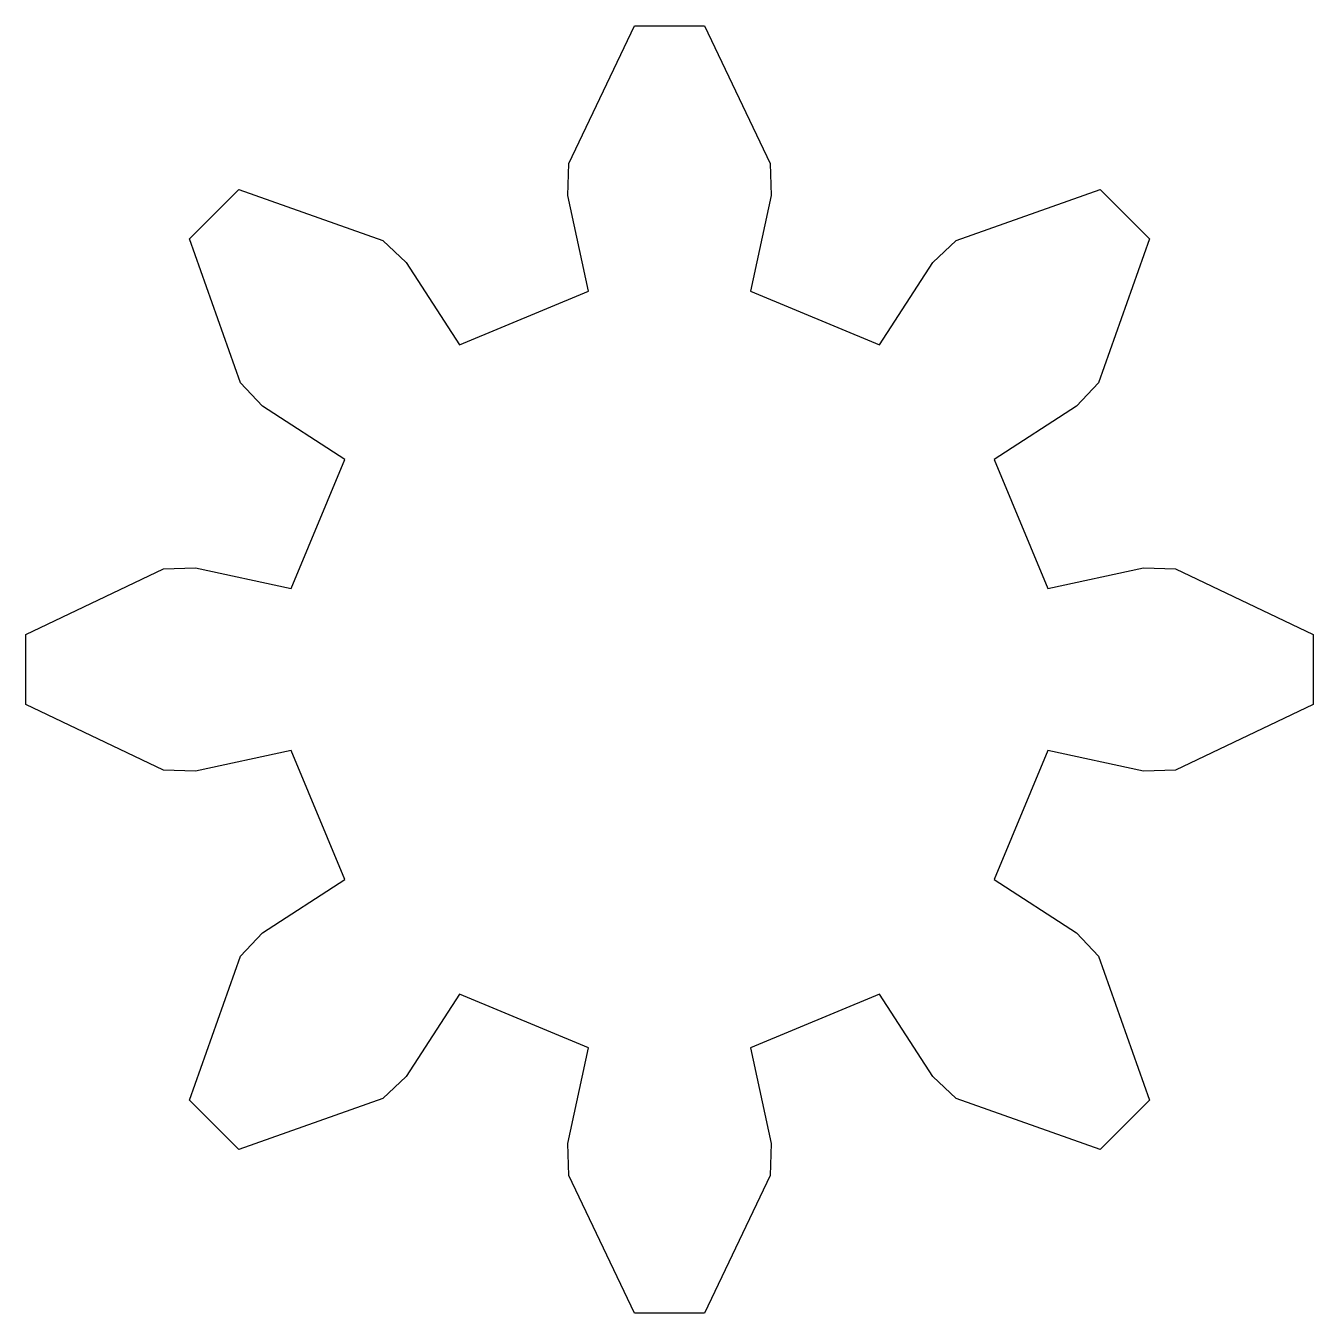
# Model space of a CAD drawing. Extents: x -2.38 to 2.38, y -2.38 to 2.38.
import ezdxf

# ---------------------------------------------------------------- set-up
doc = ezdxf.new("R2010")
doc.units = 0
doc.layers.add('Layer_1', color=7, linetype='CONTINUOUS')

msp = doc.modelspace()

# ---------------------------------------------------------------- linework, layer by layer
at = {"layer": 'Layer_1', "color": 7}
for p, q in [((-0.372595, 1.873165), (-0.129153, 2.383829)), ((-0.129153, 2.383829), (0.129153, 2.383829)), ((0.129153, 2.383829), (0.372595, 1.873165)), ((-0.376321, 1.754784), (-0.372595, 1.873165)), ((0.372595, 1.873165), (0.376321, 1.754784)), ((-1.776944, 1.594298), (-1.594296, 1.776947)), ((-1.594296, 1.776947), (-1.06106, 1.587993)), ((1.06106, 1.587993), (1.594296, 1.776947)), ((1.594296, 1.776947), (1.776944, 1.594298)), ((-0.300352, 1.400553), (-0.376321, 1.754784)), ((0.376321, 1.754784), (0.300352, 1.400553)), ((-1.587991, 1.061062), (-1.776944, 1.594298)), ((-1.06106, 1.587993), (-0.974719, 1.506919)), ((0.974719, 1.506919), (1.06106, 1.587993)), ((1.776944, 1.594298), (1.587991, 1.061062)), ((-0.974719, 1.506919), (-0.777957, 1.202723)), ((0.777957, 1.202723), (0.974719, 1.506919)), ((-0.777957, 1.202723), (-0.300352, 1.400553)), ((0.300352, 1.400553), (0.777957, 1.202723)), ((-1.506917, 0.974722), (-1.587991, 1.061062)), ((1.587991, 1.061062), (1.506917, 0.974722)), ((-1.202721, 0.777959), (-1.506917, 0.974722)), ((1.506917, 0.974722), (1.202721, 0.777959)), ((-1.40055, 0.300354), (-1.202721, 0.777959)), ((1.202721, 0.777959), (1.40055, 0.300354)), ((-2.383827, 0.129156), (-1.873163, 0.372598)), ((-1.873163, 0.372598), (-1.754782, 0.376323)), ((-1.754782, 0.376323), (-1.40055, 0.300354)), ((1.40055, 0.300354), (1.754782, 0.376323)), ((1.754782, 0.376323), (1.873163, 0.372598)), ((1.873163, 0.372598), (2.383827, 0.129156)), ((-2.383827, -0.129151), (-2.383827, 0.129156)), ((2.383827, 0.129156), (2.383827, -0.129151)), ((-1.873163, -0.372593), (-2.383827, -0.129151)), ((2.383827, -0.129151), (1.873163, -0.372593)), ((-1.40055, -0.30035), (-1.754782, -0.376318)), ((-1.202721, -0.777955), (-1.40055, -0.30035)), ((1.40055, -0.30035), (1.202721, -0.777955)), ((1.754782, -0.376318), (1.40055, -0.30035)), ((-1.754782, -0.376318), (-1.873163, -0.372593)), ((1.873163, -0.372593), (1.754782, -0.376318)), ((-1.506917, -0.974717), (-1.202721, -0.777955)), ((1.202721, -0.777955), (1.506917, -0.974717)), ((-1.587991, -1.061057), (-1.506917, -0.974717)), ((1.506917, -0.974717), (1.587991, -1.061057)), ((-1.776944, -1.594294), (-1.587991, -1.061057)), ((1.587991, -1.061057), (1.776944, -1.594294)), ((-0.777957, -1.202719), (-0.974719, -1.506915)), ((-0.300352, -1.400548), (-0.777957, -1.202719)), ((0.777957, -1.202719), (0.300352, -1.400548)), ((0.974719, -1.506915), (0.777957, -1.202719)), ((-0.376321, -1.754779), (-0.300352, -1.400548)), ((0.300352, -1.400548), (0.376321, -1.754779)), ((-0.974719, -1.506915), (-1.06106, -1.587989)), ((1.06106, -1.587989), (0.974719, -1.506915)), ((-1.594296, -1.776942), (-1.776944, -1.594294)), ((-1.06106, -1.587989), (-1.594296, -1.776942)), ((1.594296, -1.776942), (1.06106, -1.587989)), ((1.776944, -1.594294), (1.594296, -1.776942)), ((-0.372595, -1.87316), (-0.376321, -1.754779)), ((0.376321, -1.754779), (0.372595, -1.87316)), ((-0.129153, -2.383824), (-0.372595, -1.87316)), ((0.372595, -1.87316), (0.129153, -2.383824)), ((0.129153, -2.383824), (-0.129153, -2.383824))]:
    msp.add_line(p, q, dxfattribs=at)

doc.saveas('drawing.dxf')
